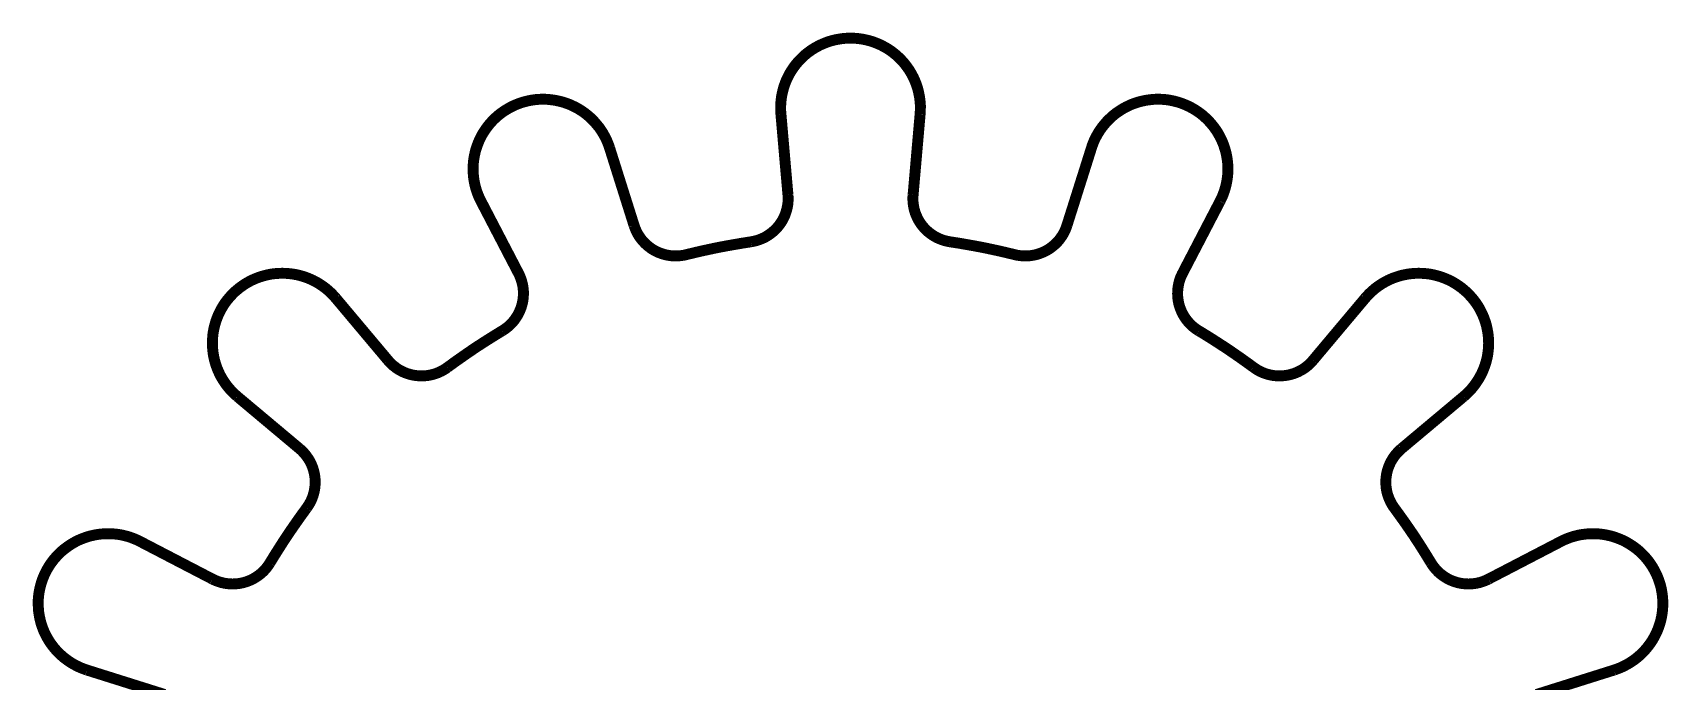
# Model space of a CAD drawing. Extents: x 1.1 to 21.8, y 1.7 to 15.4.
# Drawn here: x 1.147 to 2.621, y 8.107 to 8.692 of the extents above; entities that cross this region are included whole.
import ezdxf

# ---------------------------------------------------------------- set-up
doc = ezdxf.new("R2010")
doc.units = 0
doc.layers.get('0').update_dxf_attribs({"linetype": 'CONTINUOUS'})

msp = doc.modelspace()

# ---------------------------------------------------------------- linework, layer by layer
at = {"color": 0, "const_width": 0.00985}
for points in [[(1.947, 8.61908), (1.94715, 8.62169), (1.94721, 8.62429), (1.94721, 8.6269), (1.94706, 8.6295), (1.94678, 8.63211), (1.9464, 8.63471), (1.9459, 8.63726), (1.94536, 8.63981), (1.94467, 8.64236), (1.9439, 8.64481), (1.94299, 8.64729), (1.942, 8.64968), (1.94092, 8.65207), (1.93972, 8.6544), (1.93842, 8.65668), (1.93707, 8.6589), (1.9356, 8.66103), (1.93403, 8.66314), (1.9324, 8.66521), (1.93067, 8.66715), (1.92887, 8.669), (1.92697, 8.67085), (1.92503, 8.67258), (1.92301, 8.67421), (1.92096, 8.67578), (1.91878, 8.67725), (1.91656, 8.67865), (1.91428, 8.6799), (1.91194, 8.68115), (1.90961, 8.68224), (1.90717, 8.68321), (1.90474, 8.68414), (1.90224, 8.68494), (1.89974, 8.6856), (1.89719, 8.68619), (1.89464, 8.68668), (1.89204, 8.68707), (1.88943, 8.68733), (1.88683, 8.6875), (1.88422, 8.68756), (1.88163, 8.6875), (1.87901, 8.68733), (1.87642, 8.68707), (1.87386, 8.68668), (1.87125, 8.68619), (1.86871, 8.6856), (1.86621, 8.68494), (1.86372, 8.68414), (1.86128, 8.68321), (1.85889, 8.68224), (1.8565, 8.68115), (1.85417, 8.6799), (1.85189, 8.67865), (1.84972, 8.67725), (1.84754, 8.67578), (1.84543, 8.67421), (1.84343, 8.67258), (1.84147, 8.67085), (1.83778, 8.66715), (1.8361, 8.66521), (1.83442, 8.66314), (1.83285, 8.66103), (1.83143, 8.6589), (1.83003, 8.65668), (1.82872, 8.6544), (1.82758, 8.65207), (1.82644, 8.64968), (1.82547, 8.64729), (1.8246, 8.64481), (1.82379, 8.64236), (1.82314, 8.63981), (1.82254, 8.63726), (1.82206, 8.63471), (1.82172, 8.63211), (1.82146, 8.6295), (1.82129, 8.6269), (1.82124, 8.62429), (1.82129, 8.62169), (1.8215, 8.61908)], [(1.6671, 8.58837), (1.66624, 8.59088), (1.66531, 8.59326), (1.66428, 8.59571), (1.66314, 8.59804), (1.66189, 8.60032), (1.6606, 8.6026), (1.65918, 8.60476), (1.65767, 8.60693), (1.65603, 8.60894), (1.65435, 8.61094), (1.65261, 8.6129), (1.65076, 8.61475), (1.64888, 8.61654), (1.64686, 8.61822), (1.64481, 8.61985), (1.64268, 8.62136), (1.64051, 8.62278), (1.63829, 8.62414), (1.63596, 8.62537), (1.63363, 8.62651), (1.63124, 8.62761), (1.62879, 8.62853), (1.62636, 8.62939), (1.62386, 8.63015), (1.62131, 8.63075), (1.61876, 8.63129), (1.61621, 8.63172), (1.61361, 8.63206), (1.611, 8.63232), (1.6084, 8.63243), (1.60579, 8.63243), (1.60314, 8.63232), (1.60058, 8.63211), (1.59799, 8.63178), (1.59537, 8.63135), (1.59283, 8.63081), (1.59033, 8.63015), (1.58783, 8.62944), (1.58535, 8.62858), (1.5829, 8.62761), (1.58051, 8.62657), (1.57818, 8.62543), (1.5759, 8.62418), (1.57363, 8.62283), (1.57146, 8.62142), (1.56933, 8.6199), (1.56728, 8.61833), (1.56526, 8.6166), (1.56338, 8.61486), (1.56153, 8.61301), (1.55974, 8.61106), (1.55806, 8.6091), (1.55647, 8.60699), (1.55496, 8.60488), (1.55354, 8.60271), (1.55219, 8.60047), (1.55094, 8.59814), (1.54981, 8.59581), (1.54878, 8.59343), (1.54785, 8.59099), (1.54699, 8.58849), (1.54622, 8.58599), (1.54563, 8.58344), (1.54508, 8.58089), (1.54465, 8.57835), (1.54432, 8.57574), (1.54411, 8.57314), (1.54406, 8.57053), (1.54406, 8.56793), (1.54417, 8.56532), (1.54438, 8.56272), (1.54471, 8.56011), (1.54514, 8.55757), (1.54568, 8.55501), (1.54633, 8.55246), (1.5471, 8.54997), (1.54796, 8.54753), (1.54893, 8.54508), (1.54997, 8.54269), (1.55117, 8.54036)], [(2.21733, 8.54036), (2.21847, 8.54269), (2.21957, 8.54508), (2.22049, 8.54753), (2.22136, 8.54997), (2.22211, 8.55246), (2.22276, 8.55501), (2.22331, 8.55757), (2.22374, 8.56011), (2.22407, 8.56272), (2.22433, 8.56532), (2.22444, 8.56793), (2.22444, 8.57053), (2.22433, 8.57314), (2.22412, 8.57574), (2.22379, 8.57835), (2.22336, 8.58089), (2.22287, 8.58344), (2.22222, 8.58599), (2.22146, 8.58849), (2.22065, 8.59099), (2.21972, 8.59343), (2.21864, 8.59581), (2.2175, 8.59814), (2.21625, 8.60047), (2.21496, 8.60271), (2.21354, 8.60488), (2.21203, 8.60699), (2.21039, 8.6091), (2.20871, 8.61106), (2.20697, 8.61301), (2.20514, 8.61486), (2.20122, 8.61833), (2.19917, 8.6199), (2.19706, 8.62142), (2.19482, 8.62283), (2.1926, 8.62418), (2.19032, 8.62543), (2.18793, 8.62657), (2.18554, 8.62761), (2.18317, 8.62858), (2.18067, 8.62944), (2.17817, 8.63015), (2.17563, 8.63081), (2.17307, 8.63135), (2.17051, 8.63178), (2.16792, 8.63211), (2.16531, 8.63232), (2.16271, 8.63243), (2.1601, 8.63243), (2.1575, 8.63232), (2.15489, 8.63206), (2.15229, 8.63172), (2.14968, 8.63129), (2.14714, 8.63075), (2.14464, 8.63015), (2.14214, 8.62939), (2.13965, 8.62853), (2.13721, 8.62761), (2.13482, 8.62651), (2.13249, 8.62537), (2.13021, 8.62414), (2.12799, 8.62278), (2.12582, 8.62136), (2.12364, 8.61985), (2.12158, 8.61822), (2.11963, 8.61654), (2.11774, 8.61475), (2.11583, 8.6129), (2.1141, 8.61094), (2.11242, 8.60894), (2.11083, 8.60693), (2.10932, 8.60476), (2.10792, 8.6026), (2.10656, 8.60032), (2.10531, 8.59804), (2.10417, 8.59571), (2.10314, 8.59326), (2.10221, 8.59088), (2.1014, 8.58837)], [(1.82785, 8.54611), (1.8215, 8.61908)], [(1.94065, 8.54611), (1.947, 8.61908)], [(1.68912, 8.5185), (1.6671, 8.58837)], [(2.07932, 8.5185), (2.1014, 8.58837)], [(1.58496, 8.47537), (1.55117, 8.54036)], [(1.79443, 8.50375), (1.7965, 8.50413), (1.79856, 8.50461), (1.80063, 8.50521), (1.80263, 8.50592), (1.80458, 8.50672), (1.80653, 8.5076), (1.80838, 8.50862), (1.81017, 8.50976), (1.8119, 8.51096), (1.81358, 8.51226), (1.81521, 8.51367), (1.81674, 8.51514), (1.81819, 8.51665), (1.81956, 8.51828), (1.82081, 8.52001), (1.822, 8.52175), (1.82308, 8.5236), (1.82406, 8.5255), (1.82493, 8.5274), (1.82568, 8.5294), (1.82633, 8.53142), (1.82688, 8.53347), (1.82736, 8.53554), (1.82769, 8.53765), (1.8279, 8.53976), (1.82801, 8.54189), (1.82796, 8.544), (1.82785, 8.54611)], [(1.97407, 8.50375), (1.97194, 8.50413), (1.96989, 8.50461), (1.96783, 8.50521), (1.96582, 8.50592), (1.96386, 8.50672), (1.96197, 8.5076), (1.96007, 8.50862), (1.95828, 8.50976), (1.95654, 8.51096), (1.95486, 8.51226), (1.95324, 8.51367), (1.95171, 8.51514), (1.95031, 8.51665), (1.94894, 8.51828), (1.94764, 8.52001), (1.9465, 8.52175), (1.94542, 8.5236), (1.94444, 8.5255), (1.94358, 8.5274), (1.94276, 8.5294), (1.94211, 8.53142), (1.94157, 8.53347), (1.94114, 8.53554), (1.94081, 8.53765), (1.9406, 8.53976), (1.94049, 8.54189), (1.94049, 8.544), (1.94065, 8.54611)], [(2.18354, 8.47537), (2.21733, 8.54036)], [(1.73622, 8.49219), (1.73415, 8.49169), (1.73204, 8.49138), (1.72999, 8.49115), (1.72781, 8.49104), (1.72569, 8.491), (1.72358, 8.4911), (1.72146, 8.49132), (1.71935, 8.49169), (1.71729, 8.49214), (1.71528, 8.49268), (1.71326, 8.49338), (1.71126, 8.49414), (1.70931, 8.49501), (1.70747, 8.49599), (1.70563, 8.49707), (1.70389, 8.49826), (1.70221, 8.49957), (1.70053, 8.50092), (1.699, 8.50239), (1.69754, 8.5039), (1.69613, 8.50553), (1.69482, 8.50722), (1.69363, 8.50896), (1.69254, 8.51074), (1.69151, 8.51264), (1.69065, 8.51454), (1.68983, 8.51654), (1.68912, 8.5185)], [(2.03222, 8.49219), (2.03429, 8.49169), (2.0364, 8.49138), (2.03851, 8.49115), (2.04064, 8.49104), (2.04275, 8.491), (2.04486, 8.4911), (2.04699, 8.49132), (2.0491, 8.49169), (2.05117, 8.49214), (2.05322, 8.49268), (2.05524, 8.49338), (2.05718, 8.49414), (2.05914, 8.49501), (2.06104, 8.49599), (2.06282, 8.49707), (2.06461, 8.49826), (2.06629, 8.49957), (2.06793, 8.50092), (2.0695, 8.50239), (2.07096, 8.5039), (2.07232, 8.50553), (2.07362, 8.50722), (2.07482, 8.50896), (2.07596, 8.51074), (2.07693, 8.51264), (2.07785, 8.51454), (2.07867, 8.51654), (2.07932, 8.5185)], [(1.79443, 8.50375), (1.78711, 8.50261), (1.77979, 8.50136), (1.77246, 8.50006), (1.76519, 8.49869), (1.75792, 8.49718), (1.75065, 8.49561), (1.74343, 8.49393), (1.73622, 8.49219)], [(2.03222, 8.49219), (2.02501, 8.49393), (2.01779, 8.49561), (2.01053, 8.49718), (2.00331, 8.49869), (1.99599, 8.50006), (1.98872, 8.50136), (1.98139, 8.50261), (1.97407, 8.50375)], [(1.42025, 8.4529), (1.41851, 8.45486), (1.41672, 8.45676), (1.41488, 8.45856), (1.41292, 8.46029), (1.41086, 8.46197), (1.40881, 8.46354), (1.40663, 8.465), (1.40446, 8.46642), (1.40218, 8.46767), (1.39985, 8.46892), (1.39746, 8.47), (1.39507, 8.47103), (1.39264, 8.4719), (1.39014, 8.47271), (1.38764, 8.47342), (1.38509, 8.47401), (1.38254, 8.4745), (1.37994, 8.47487), (1.37733, 8.47515), (1.37473, 8.47532), (1.37213, 8.47537), (1.36952, 8.47532), (1.36692, 8.47515), (1.36431, 8.47493), (1.36171, 8.47456), (1.35916, 8.47407), (1.35661, 8.47347), (1.35411, 8.47276), (1.35162, 8.472), (1.34918, 8.47108), (1.34673, 8.47011), (1.3444, 8.46903), (1.34207, 8.46783), (1.33979, 8.46653), (1.33757, 8.46517), (1.33333, 8.46213), (1.32932, 8.45876), (1.32747, 8.45692), (1.32563, 8.45503), (1.32395, 8.45307), (1.32227, 8.45107), (1.32069, 8.449), (1.31923, 8.44683), (1.31787, 8.44461), (1.31657, 8.44233), (1.31538, 8.44), (1.31429, 8.43767), (1.31331, 8.43522), (1.31239, 8.43278), (1.31163, 8.43028), (1.31093, 8.42779), (1.31033, 8.42524), (1.30984, 8.42264), (1.30946, 8.42008), (1.30903, 8.41487), (1.30903, 8.41228), (1.30908, 8.40967), (1.30924, 8.40707), (1.30952, 8.40446), (1.3099, 8.40186), (1.31038, 8.39931), (1.31098, 8.39675), (1.31169, 8.39426), (1.3125, 8.39176), (1.31337, 8.38932), (1.3144, 8.38693), (1.31548, 8.38456), (1.31668, 8.38222), (1.31798, 8.37999), (1.31939, 8.37776), (1.32086, 8.3756), (1.32243, 8.37354), (1.32411, 8.37147), (1.32585, 8.36957), (1.32764, 8.36768), (1.32954, 8.36589), (1.33149, 8.36415)], [(1.57026, 8.42344), (1.57206, 8.42458), (1.57379, 8.42583), (1.57547, 8.42714), (1.57704, 8.42854), (1.57856, 8.43007), (1.57997, 8.43164), (1.58132, 8.43326), (1.58251, 8.435), (1.58371, 8.43679), (1.58475, 8.43864), (1.58567, 8.44054), (1.58653, 8.44249), (1.58729, 8.44444), (1.58789, 8.4465), (1.58843, 8.44857), (1.58886, 8.45063), (1.58914, 8.45275), (1.58931, 8.45486), (1.58942, 8.45697), (1.58936, 8.4591), (1.58919, 8.46121), (1.58892, 8.46332), (1.58854, 8.46539), (1.588, 8.46744), (1.5874, 8.46951), (1.58669, 8.47151), (1.58589, 8.47347), (1.58496, 8.47537)], [(2.19819, 8.42344), (2.1964, 8.42458), (2.19467, 8.42583), (2.19303, 8.42714), (2.19146, 8.42854), (2.18994, 8.43007), (2.18853, 8.43164), (2.18718, 8.43326), (2.18593, 8.435), (2.18479, 8.43679), (2.18375, 8.43864), (2.18278, 8.44054), (2.18197, 8.44249), (2.18121, 8.44444), (2.18056, 8.4465), (2.18001, 8.44857), (2.17964, 8.45063), (2.17931, 8.45275), (2.17914, 8.45486), (2.1791, 8.45697), (2.17914, 8.4591), (2.17931, 8.46121), (2.17958, 8.46332), (2.17996, 8.46539), (2.18044, 8.46744), (2.18104, 8.46951), (2.18175, 8.47151), (2.18261, 8.47347), (2.18354, 8.47537)], [(2.43696, 8.36415), (2.43896, 8.36589), (2.44081, 8.36768), (2.44265, 8.36957), (2.44439, 8.37147), (2.44601, 8.37354), (2.4476, 8.3756), (2.44906, 8.37776), (2.45047, 8.37999), (2.45176, 8.38222), (2.45296, 8.38456), (2.4541, 8.38693), (2.45508, 8.38932), (2.456, 8.39176), (2.45682, 8.39426), (2.45751, 8.39675), (2.45811, 8.39931), (2.45861, 8.40186), (2.45925, 8.40707), (2.45942, 8.40967), (2.45947, 8.41228), (2.45942, 8.41487), (2.45925, 8.41749), (2.45899, 8.42008), (2.45861, 8.42264), (2.45811, 8.42524), (2.45757, 8.42779), (2.45688, 8.43028), (2.45606, 8.43278), (2.45518, 8.43522), (2.45415, 8.43767), (2.45307, 8.44), (2.45188, 8.44233), (2.45063, 8.44461), (2.44922, 8.44683), (2.44775, 8.449), (2.44618, 8.45107), (2.44456, 8.45307), (2.44282, 8.45503), (2.44103, 8.45692), (2.43913, 8.45876), (2.43718, 8.46044), (2.43517, 8.46213), (2.43306, 8.46365), (2.43087, 8.46517), (2.42865, 8.46653), (2.42643, 8.46783), (2.4241, 8.46903), (2.42171, 8.47011), (2.41932, 8.47108), (2.41689, 8.472), (2.41439, 8.47276), (2.41183, 8.47347), (2.40929, 8.47407), (2.40674, 8.47456), (2.40414, 8.47493), (2.40153, 8.47515), (2.39899, 8.47532), (2.39632, 8.47537), (2.39372, 8.47532), (2.39111, 8.47515), (2.38851, 8.47487), (2.38596, 8.4745), (2.3834, 8.47401), (2.38086, 8.47342), (2.37831, 8.47271), (2.37588, 8.4719), (2.37337, 8.47103), (2.37099, 8.47), (2.3686, 8.46892), (2.36404, 8.46642), (2.36182, 8.465), (2.35969, 8.46354), (2.35758, 8.46197), (2.35558, 8.46029), (2.35362, 8.45856), (2.35172, 8.45676), (2.34993, 8.45486), (2.34819, 8.4529)], [(1.46733, 8.39681), (1.42025, 8.4529)], [(2.30111, 8.39681), (2.34819, 8.4529)], [(1.57026, 8.42344), (1.56396, 8.4196), (1.55767, 8.41564), (1.55137, 8.41163), (1.54519, 8.40756), (1.53907, 8.40338), (1.53299, 8.39914), (1.52692, 8.39486), (1.52094, 8.39046)], [(2.24756, 8.39046), (2.24154, 8.39486), (2.23551, 8.39914), (2.22944, 8.40338), (2.22325, 8.40756), (2.21707, 8.41163), (2.21083, 8.41564), (2.20454, 8.4196), (2.19819, 8.42344)], [(1.52094, 8.39046), (1.51921, 8.38926), (1.51742, 8.38813), (1.51551, 8.3871), (1.51361, 8.38618), (1.51167, 8.38536), (1.50965, 8.38465), (1.5076, 8.38406), (1.50558, 8.38357), (1.50347, 8.38319), (1.50136, 8.38292), (1.49924, 8.38276), (1.49713, 8.38271), (1.49501, 8.38282), (1.49289, 8.38303), (1.49078, 8.38331), (1.48872, 8.38374), (1.48665, 8.38428), (1.48465, 8.38488), (1.48264, 8.38564), (1.48068, 8.3865), (1.47879, 8.38747), (1.47694, 8.38851), (1.47515, 8.38965), (1.47179, 8.39225), (1.47026, 8.39367), (1.46875, 8.39518), (1.46733, 8.39681)], [(2.24756, 8.39046), (2.24929, 8.38926), (2.25108, 8.38813), (2.25293, 8.3871), (2.25483, 8.38618), (2.25678, 8.38536), (2.25879, 8.38465), (2.26085, 8.38406), (2.26292, 8.38357), (2.26497, 8.38319), (2.26708, 8.38292), (2.26921, 8.38276), (2.27132, 8.38271), (2.27349, 8.38282), (2.27556, 8.38303), (2.27767, 8.38331), (2.27979, 8.38374), (2.28179, 8.38428), (2.28386, 8.38488), (2.28581, 8.38564), (2.28776, 8.3865), (2.28965, 8.38747), (2.2915, 8.38851), (2.29329, 8.38965), (2.29503, 8.39094), (2.29665, 8.39225), (2.29824, 8.39367), (2.29969, 8.39518), (2.30111, 8.39681)], [(1.38759, 8.31706), (1.33149, 8.36415)], [(2.38086, 8.31706), (2.43696, 8.36415)], [(1.39393, 8.26346), (1.39512, 8.26519), (1.39626, 8.26699), (1.39729, 8.26888), (1.39822, 8.27078), (1.39903, 8.27274), (1.39974, 8.27474), (1.40033, 8.27675), (1.40082, 8.27886), (1.40121, 8.28093), (1.40147, 8.28304), (1.40164, 8.28515), (1.40164, 8.28728), (1.40158, 8.28939), (1.40142, 8.2915), (1.4011, 8.29362), (1.40067, 8.29568), (1.40012, 8.29775), (1.39953, 8.29975), (1.39876, 8.30176), (1.39789, 8.30371), (1.39692, 8.30561), (1.39589, 8.30746), (1.39469, 8.30919), (1.39344, 8.31093), (1.39214, 8.31256), (1.39068, 8.31413), (1.38921, 8.31565), (1.38759, 8.31706)], [(2.37457, 8.26346), (2.37332, 8.26519), (2.37218, 8.26699), (2.37121, 8.26888), (2.37028, 8.27078), (2.36947, 8.27274), (2.36871, 8.27474), (2.36811, 8.27675), (2.36762, 8.27886), (2.36724, 8.28093), (2.36697, 8.28304), (2.36686, 8.28515), (2.36681, 8.28728), (2.36686, 8.28939), (2.36708, 8.2915), (2.3674, 8.29362), (2.36778, 8.29568), (2.36833, 8.29775), (2.36897, 8.29975), (2.36974, 8.30176), (2.37061, 8.30371), (2.37153, 8.30561), (2.37261, 8.30746), (2.37375, 8.30919), (2.375, 8.31093), (2.37636, 8.31256), (2.37776, 8.31413), (2.37929, 8.31565), (2.38086, 8.31706)], [(1.39393, 8.26346), (1.38954, 8.25749), (1.38525, 8.25142), (1.38102, 8.24533), (1.37684, 8.23921), (1.37277, 8.23301), (1.36876, 8.22672), (1.3648, 8.22043), (1.36095, 8.21414)], [(2.4075, 8.21414), (2.40365, 8.22043), (2.39974, 8.22672), (2.39572, 8.23301), (2.39165, 8.23921), (2.38747, 8.24533), (2.38325, 8.25142), (2.3789, 8.25749), (2.37457, 8.26346)], [(1.24403, 8.23324), (1.2417, 8.23443), (1.23931, 8.23546), (1.23687, 8.23643), (1.23443, 8.23731), (1.23193, 8.23807), (1.22938, 8.23872), (1.22683, 8.23926), (1.22428, 8.23969), (1.22168, 8.24001), (1.21908, 8.24024), (1.21647, 8.24035), (1.21387, 8.24035), (1.21126, 8.24024), (1.20866, 8.24007), (1.20605, 8.23975), (1.2035, 8.23931), (1.2009, 8.23876), (1.19841, 8.23817), (1.19591, 8.23742), (1.19341, 8.23654), (1.19097, 8.23563), (1.18858, 8.2346), (1.18625, 8.23346), (1.18392, 8.23221), (1.18169, 8.23085), (1.17952, 8.22944), (1.17741, 8.22792), (1.17535, 8.22635), (1.17334, 8.22467), (1.17139, 8.22288), (1.16954, 8.22103), (1.16781, 8.21912), (1.16607, 8.21713), (1.1645, 8.21506), (1.16298, 8.21294), (1.16157, 8.21078), (1.16021, 8.2085), (1.15896, 8.20622), (1.15782, 8.20389), (1.15679, 8.2015), (1.15582, 8.19906), (1.155, 8.19656), (1.15424, 8.19407), (1.15359, 8.19157), (1.15305, 8.18901), (1.15262, 8.18642), (1.15229, 8.18381), (1.15207, 8.18121), (1.15196, 8.1786), (1.15202, 8.176), (1.15213, 8.17339), (1.15229, 8.17079), (1.15267, 8.16818), (1.1531, 8.16564), (1.15365, 8.16308), (1.15424, 8.16054), (1.155, 8.15804), (1.15587, 8.1556), (1.15679, 8.15315), (1.15788, 8.15076), (1.15902, 8.14844), (1.16027, 8.14615), (1.16162, 8.14388), (1.16303, 8.14171), (1.16461, 8.1396), (1.16618, 8.13753), (1.16786, 8.13553), (1.16965, 8.13362), (1.1715, 8.13178), (1.17345, 8.13004), (1.1754, 8.12836), (1.17752, 8.12674), (1.17963, 8.12528), (1.1818, 8.12381), (1.18408, 8.1225), (1.18636, 8.12125), (1.18869, 8.12011), (1.19108, 8.11908), (1.19352, 8.11817), (1.19602, 8.11729)], [(2.57243, 8.11729), (2.57493, 8.11817), (2.57736, 8.11908), (2.57975, 8.12011), (2.58208, 8.12125), (2.58442, 8.1225), (2.58664, 8.12381), (2.58886, 8.12528), (2.59099, 8.12674), (2.59304, 8.12836), (2.59506, 8.13004), (2.59694, 8.13178), (2.59879, 8.13362), (2.60058, 8.13553), (2.60226, 8.13753), (2.60389, 8.1396), (2.60542, 8.14171), (2.60688, 8.14388), (2.60818, 8.14615), (2.60943, 8.14844), (2.61057, 8.15076), (2.61165, 8.15315), (2.61262, 8.1556), (2.61344, 8.15804), (2.61421, 8.16054), (2.61486, 8.16308), (2.6154, 8.16564), (2.61583, 8.16818), (2.61615, 8.17079), (2.61637, 8.17339), (2.61649, 8.176), (2.61649, 8.1786), (2.61637, 8.18121), (2.61615, 8.18381), (2.61583, 8.18642), (2.6154, 8.18901), (2.6149, 8.19157), (2.61426, 8.19407), (2.6135, 8.19656), (2.61262, 8.19906), (2.61171, 8.2015), (2.61062, 8.20389), (2.60949, 8.20622), (2.60824, 8.2085), (2.60693, 8.21078), (2.60547, 8.21294), (2.604, 8.21506), (2.60238, 8.21713), (2.60069, 8.21912), (2.5989, 8.22103), (2.59706, 8.22288), (2.59517, 8.22467), (2.59315, 8.22635), (2.5911, 8.22792), (2.58897, 8.22944), (2.58675, 8.23085), (2.58453, 8.23221), (2.58225, 8.23346), (2.57986, 8.2346), (2.57747, 8.23563), (2.57503, 8.23654), (2.5726, 8.23742), (2.5701, 8.23817), (2.56754, 8.23876), (2.565, 8.23931), (2.56239, 8.23975), (2.55985, 8.24007), (2.55724, 8.24024), (2.55464, 8.24035), (2.55197, 8.24035), (2.54943, 8.24024), (2.54676, 8.24001), (2.54422, 8.23969), (2.54161, 8.23926), (2.53907, 8.23872), (2.53657, 8.23807), (2.53407, 8.23731), (2.53157, 8.23643), (2.52914, 8.23546), (2.52675, 8.23443), (2.52442, 8.23324)], [(1.30903, 8.19943), (1.24403, 8.23324)], [(2.45942, 8.19943), (2.52442, 8.23324)], [(1.36095, 8.21414), (1.35981, 8.21235), (1.35856, 8.21061), (1.35726, 8.20893), (1.35585, 8.20736), (1.35433, 8.20583), (1.35276, 8.20443), (1.35113, 8.20313), (1.34939, 8.20187), (1.3476, 8.20068), (1.34576, 8.19965), (1.34386, 8.19868), (1.34191, 8.19786), (1.33995, 8.1971), (1.33789, 8.1965), (1.33583, 8.19596), (1.33377, 8.19553), (1.33165, 8.19526), (1.32954, 8.1951), (1.32742, 8.19499), (1.3253, 8.19504), (1.32319, 8.19521), (1.32107, 8.19547), (1.31896, 8.19586), (1.31695, 8.19635), (1.31489, 8.197), (1.31288, 8.19769), (1.31093, 8.19851), (1.30903, 8.19943)], [(2.4075, 8.21414), (2.40864, 8.21235), (2.40989, 8.21061), (2.41124, 8.20893), (2.41265, 8.20736), (2.41411, 8.20583), (2.41569, 8.20443), (2.41737, 8.20313), (2.41906, 8.20187), (2.42085, 8.20068), (2.42269, 8.19965), (2.42458, 8.19868), (2.42654, 8.19786), (2.42854, 8.1971), (2.43056, 8.1965), (2.43261, 8.19596), (2.43468, 8.19553), (2.43679, 8.19526), (2.43892, 8.1951), (2.44103, 8.19499), (2.44319, 8.19504), (2.44532, 8.19521), (2.44737, 8.19547), (2.44949, 8.19586), (2.45156, 8.19635), (2.45356, 8.197), (2.45557, 8.19769), (2.45751, 8.19851), (2.45942, 8.19943)], [(1.2659, 8.09526), (1.19602, 8.11729)], [(2.50261, 8.09526), (2.57243, 8.11729)]]:
    msp.add_lwpolyline(points, dxfattribs=at)

doc.saveas('drawing.dxf')
